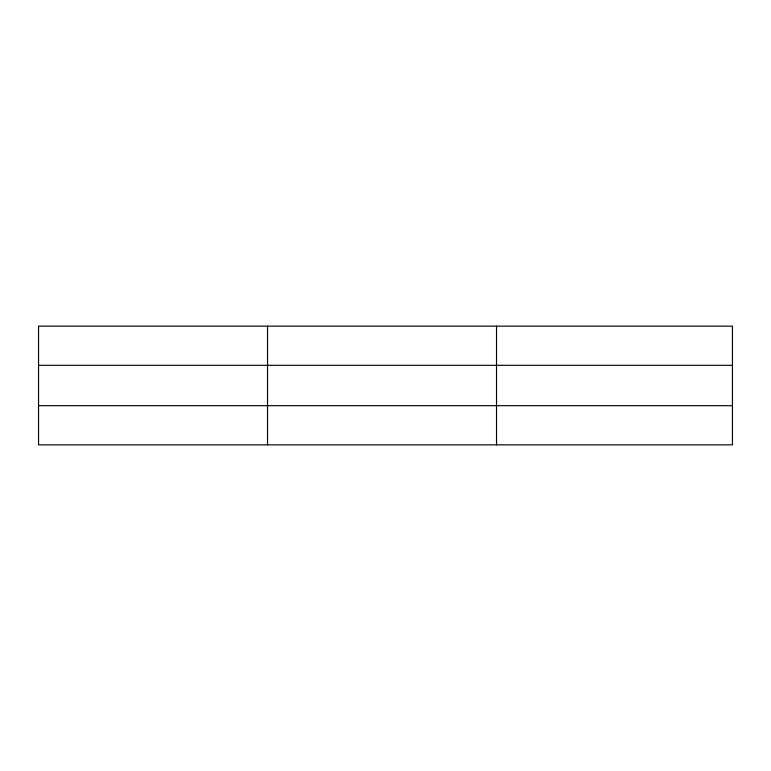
<?xml version="1.0" encoding="UTF-8"?>
<svg xmlns="http://www.w3.org/2000/svg" width="771" height="771" viewBox="0 0 771 771"><rect width="100%" height="100%" fill="white"/><g stroke="black" fill="none" stroke-linecap="round" stroke-linejoin="round"><path stroke-width="1.16" d="M267.537 326.152L267.537 444.848M496.524 326.152L496.524 444.848M732.45 405.681L732.45 444.848L38.55 444.848L38.55 326.152L732.45 326.152L732.45 405.681L38.55 405.681M38.55 365.319L732.45 365.319"/></g></svg>
